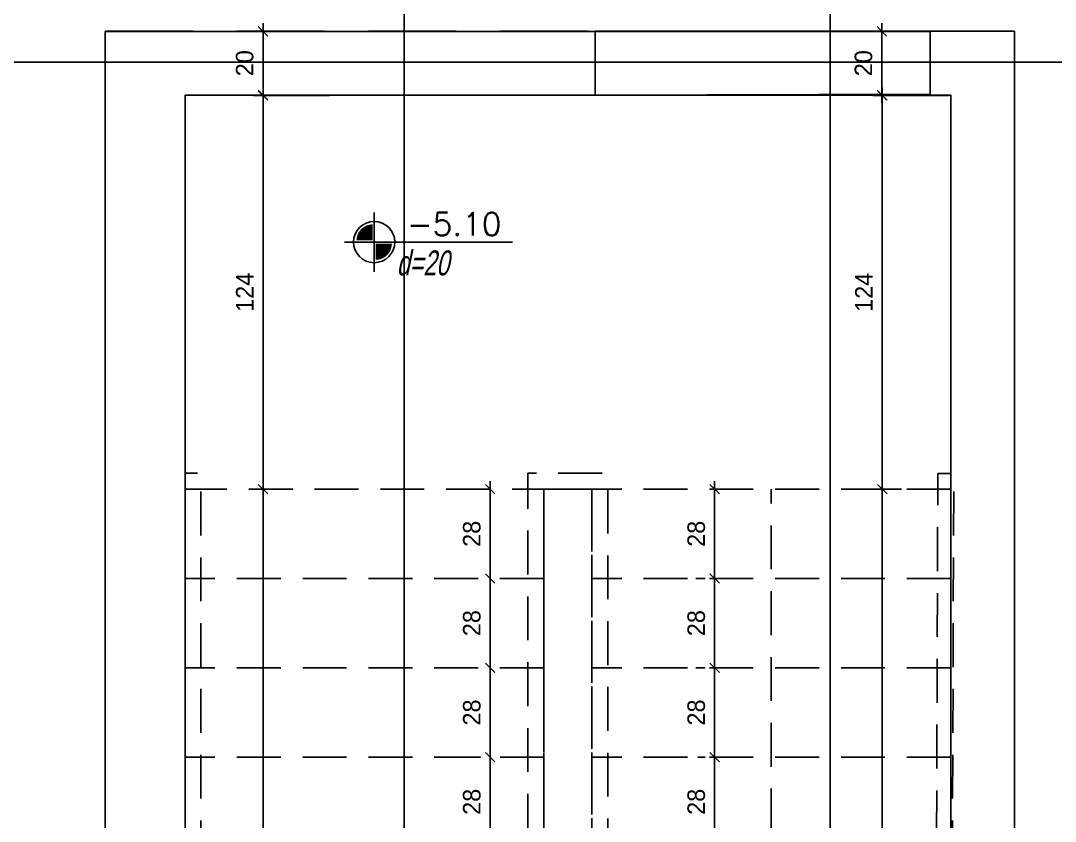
# Model space of a CAD drawing. Header units: inches. Extents: x -5298 to 11252, y 8210 to 22495.
# Drawn here: x 10126.1 to 10450.4, y 12956 to 13206.9 of the extents above; entities that cross this region are included whole.
import ezdxf
from ezdxf.enums import TextEntityAlignment as Align

# ---------------------------------------------------------------- set-up
doc = ezdxf.new("R2010")
doc.units = ezdxf.units.IN
doc.header["$LTSCALE"] = 55
doc.header["$MEASUREMENT"] = 0
doc.linetypes.add('DASHED2', pattern=[0.375, 0.25, -0.125])
doc.linetypes.add('HIDDEN', pattern=[0.375, 0.25, -0.125])
doc.layers.get('Defpoints').update_dxf_attribs({"color": 40})
for name, color, linetype in [('BEAM', 3, 'Continuous'), ('D7', 2, 'Continuous'), ('dim', 2, 'Continuous'), ('dim-50-v', 2, 'Continuous'), ('ENG_beton nifsak', 4, 'Continuous'), ('ENG_beton ole', 3, 'DASHED2'), ('V', 1, 'Continuous')]:
    doc.layers.add(name, color=color, linetype=linetype)
doc.styles.add('AA', font='hebtxt', dxfattribs={"width": 0.8, "oblique": 8})
doc.styles.add('HEBTXT', font='hebtxt-weld.shx')
doc.styles.add('ROMANS', font='romans')
doc.dimstyles.new('25', dxfattribs={"dimtxt": 5.5, "dimasz": 3, "dimexe": 3, "dimexo": 6, "dimgap": 3, "dimtad": 1, "dimdec": 0, "dimrnd": 0.5, "dimtxsty": 'HEBTXT', "dimblk1": 'OBLIQUE', "dimblk2": 'OBLIQUE', "dimsah": 1, "dimcen": 1, "dimdle": 2.5, "dimclre": 9, "dimclrt": 3, "dimazin": 3, "dimtfac": 1, "dimtdec": 0, "dimtix": 1, "dimtmove": 2, "dimatfit": 3, "dimldrblk": 'OBLIQUE'})

# ---------------------------------------------------------------- blocks, each defined once
blk = doc.blocks.new('_OBLIQUE')
at = {"color": 0, "linetype": 'ByBlock'}
blk.add_line((-0.5, -0.5), (0.5, 0.5), dxfattribs=at)
blk = doc.blocks.new('*D1583')
at = {"layer": 'Defpoints', "color": 0, "linetype": 'Continuous', "transparency": 16777216}
for p in [(10396.18, 13060.11, 0), (10396.18, 13060.11), (10396.18, 12807.98)]:
    blk.add_point(p, dxfattribs=at)
at = {"layer": 'dim-50-v', "color": 0, "linetype": 'Continuous', "lineweight": -2, "transparency": 16777216}
blk.add_line((10396.18, 12805.48), (10396.18, 13062.61), dxfattribs=at)
at = {"layer": 'dim-50-v', "color": 9, "linetype": 'Continuous', "lineweight": -2, "transparency": 16777216}
for p, q in [((10402.18, 13060.11), (10399.18, 13060.11)), ((10390.18, 12807.98), (10393.18, 12807.98))]:
    blk.add_line(p, q, dxfattribs=at)
at = {"layer": 'dim-50-v', "color": 0, "linetype": 'Continuous', "lineweight": -2, "transparency": 16777216, "xscale": 3, "yscale": 3, "zscale": 3}
for p, rotation in [((10396.18, 13060.11), 90), ((10396.18, 12807.98), 270)]:
    blk.add_blockref('_OBLIQUE', p, dxfattribs=dict(at, rotation=rotation))
at = {"layer": 'dim-50-v', "color": 3, "linetype": 'Continuous', "transparency": 16777216, "insert": (10390.43, 12934.05), "char_height": 5.5, "attachment_point": 5, "rotation": 90, "style": 'HEBTXT'}
blk.add_mtext('\\A1;9*28=252', dxfattribs=at)
blk = doc.blocks.new('*D1584')
at = {"layer": 'Defpoints', "color": 0, "linetype": 'Continuous', "transparency": 16777216}
for p in [(10396.18, 13183.48), (10423.01, 13183.48, 0), (10406.05, 13060.11, 0)]:
    blk.add_point(p, dxfattribs=at)
at = {"layer": 'dim-50-v', "color": 9, "linetype": 'Continuous', "lineweight": -2, "transparency": 16777216}
for p, q in [((10417.01, 13183.48), (10393.18, 13183.48)), ((10400.05, 13060.11), (10393.18, 13060.11))]:
    blk.add_line(p, q, dxfattribs=at)
at = {"layer": 'dim-50-v', "color": 0, "linetype": 'Continuous', "lineweight": -2, "transparency": 16777216}
blk.add_line((10396.18, 13057.61), (10396.18, 13185.98), dxfattribs=at)
at = {"layer": 'dim-50-v', "color": 0, "linetype": 'Continuous', "lineweight": -2, "transparency": 16777216, "xscale": 3, "yscale": 3, "zscale": 3}
for p, rotation in [((10396.18, 13183.48), 90), ((10396.18, 13060.11), 270)]:
    blk.add_blockref('_OBLIQUE', p, dxfattribs=dict(at, rotation=rotation))
at = {"layer": 'dim-50-v', "color": 3, "linetype": 'Continuous', "transparency": 16777216, "insert": (10390.43, 13121.8), "char_height": 5.5, "attachment_point": 5, "rotation": 90, "style": 'HEBTXT'}
blk.add_mtext('\\A1;124', dxfattribs=at)
blk = doc.blocks.new('*D1586')
at = {"layer": 'Defpoints', "color": 0, "linetype": 'Continuous', "transparency": 16777216}
for p in [(10202.09, 13060.11, 0), (10202.09, 13060.11), (10202.09, 12807.98)]:
    blk.add_point(p, dxfattribs=at)
at = {"layer": 'dim-50-v', "color": 0, "linetype": 'Continuous', "lineweight": -2, "transparency": 16777216}
blk.add_line((10202.09, 12805.48), (10202.09, 13062.61), dxfattribs=at)
at = {"layer": 'dim-50-v', "color": 9, "linetype": 'Continuous', "lineweight": -2, "transparency": 16777216}
for p, q in [((10208.09, 13060.11), (10205.09, 13060.11)), ((10196.09, 12807.98), (10199.09, 12807.98))]:
    blk.add_line(p, q, dxfattribs=at)
at = {"layer": 'dim-50-v', "color": 0, "linetype": 'Continuous', "lineweight": -2, "transparency": 16777216, "xscale": 3, "yscale": 3, "zscale": 3}
for p, rotation in [((10202.09, 13060.11), 90), ((10202.09, 12807.98), 270)]:
    blk.add_blockref('_OBLIQUE', p, dxfattribs=dict(at, rotation=rotation))
at = {"layer": 'dim-50-v', "color": 3, "linetype": 'Continuous', "transparency": 16777216, "insert": (10196.34, 12934.05), "char_height": 5.5, "attachment_point": 5, "rotation": 90, "style": 'HEBTXT'}
blk.add_mtext('\\A1;9*28=252', dxfattribs=at)
blk = doc.blocks.new('*D1587')
at = {"layer": 'Defpoints', "color": 0, "linetype": 'Continuous', "transparency": 16777216}
for p in [(10202.09, 13183.48), (10228.92, 13183.48, 0), (10217.14, 13060.11, 0)]:
    blk.add_point(p, dxfattribs=at)
at = {"layer": 'dim-50-v', "color": 9, "linetype": 'Continuous', "lineweight": -2, "transparency": 16777216}
for p, q in [((10222.92, 13183.48), (10199.09, 13183.48)), ((10211.14, 13060.11), (10199.09, 13060.11))]:
    blk.add_line(p, q, dxfattribs=at)
at = {"layer": 'dim-50-v', "color": 0, "linetype": 'Continuous', "lineweight": -2, "transparency": 16777216}
blk.add_line((10202.09, 13057.61), (10202.09, 13185.98), dxfattribs=at)
at = {"layer": 'dim-50-v', "color": 0, "linetype": 'Continuous', "lineweight": -2, "transparency": 16777216, "xscale": 3, "yscale": 3, "zscale": 3}
for p, rotation in [((10202.09, 13183.48), 90), ((10202.09, 13060.11), 270)]:
    blk.add_blockref('_OBLIQUE', p, dxfattribs=dict(at, rotation=rotation))
at = {"layer": 'dim-50-v', "color": 3, "linetype": 'Continuous', "transparency": 16777216, "insert": (10196.34, 13121.8), "char_height": 5.5, "attachment_point": 5, "rotation": 90, "style": 'HEBTXT'}
blk.add_mtext('\\A1;124', dxfattribs=at)
blk = doc.blocks.new('*D1595')
at = {"layer": 'Defpoints', "color": 0, "linetype": 'Continuous', "transparency": 16777216}
for p in [(10202.09, 13203.61), (10207.12, 13203.61, 0), (10202.09, 13183.61, 0)]:
    blk.add_point(p, dxfattribs=at)
at = {"layer": 'dim-50-v', "color": 0, "linetype": 'Continuous', "lineweight": -2, "transparency": 16777216}
blk.add_line((10202.09, 13181.11), (10202.09, 13206.11), dxfattribs=at)
at = {"layer": 'dim-50-v', "color": 9, "linetype": 'Continuous', "lineweight": -2, "transparency": 16777216}
for p, q in [((10201.12, 13203.61), (10199.09, 13203.61)), ((10208.09, 13183.61), (10205.09, 13183.61))]:
    blk.add_line(p, q, dxfattribs=at)
at = {"layer": 'dim-50-v', "color": 0, "linetype": 'Continuous', "lineweight": -2, "transparency": 16777216, "xscale": 3, "yscale": 3, "zscale": 3}
for p, rotation in [((10202.09, 13203.61), 90), ((10202.09, 13183.61), 270)]:
    blk.add_blockref('_OBLIQUE', p, dxfattribs=dict(at, rotation=rotation))
at = {"layer": 'dim-50-v', "color": 3, "linetype": 'Continuous', "transparency": 16777216, "insert": (10196.34, 13193.61), "char_height": 5.5, "attachment_point": 5, "rotation": 90, "style": 'HEBTXT'}
blk.add_mtext('\\A1;20', dxfattribs=at)
blk = doc.blocks.new('*D1563')
at = {"layer": 'Defpoints', "color": 0, "linetype": 'Continuous', "transparency": 16777216}
for p in [(10272.86, 13032.11, 0), (10272.86, 13004.11, 0), (10273.28, 13004.11)]:
    blk.add_point(p, dxfattribs=at)
at = {"layer": 'dim-50-v', "color": 0, "linetype": 'Continuous', "lineweight": -2, "transparency": 16777216}
blk.add_line((10273.28, 13034.61), (10273.28, 13001.61), dxfattribs=at)
at = {"layer": 'dim-50-v', "color": 9, "linetype": 'Continuous', "lineweight": -2, "transparency": 16777216}
for p, q in [((10278.86, 13032.11), (10276.28, 13032.11)), ((10278.86, 13004.11), (10276.28, 13004.11))]:
    blk.add_line(p, q, dxfattribs=at)
at = {"layer": 'dim-50-v', "color": 0, "linetype": 'Continuous', "lineweight": -2, "transparency": 16777216, "xscale": 3, "yscale": 3, "zscale": 3}
for p, rotation in [((10273.28, 13032.11), 90), ((10273.28, 13004.11), 270)]:
    blk.add_blockref('_OBLIQUE', p, dxfattribs=dict(at, rotation=rotation))
at = {"layer": 'dim-50-v', "color": 3, "linetype": 'Continuous', "transparency": 16777216, "insert": (10267.53, 13018.11), "char_height": 5.5, "attachment_point": 5, "rotation": 90, "style": 'HEBTXT'}
blk.add_mtext('\\A1;28', dxfattribs=at)
blk = doc.blocks.new('*D1564')
at = {"layer": 'Defpoints', "color": 0, "linetype": 'Continuous', "transparency": 16777216}
for p in [(10272.86, 13004.11, 0), (10273.28, 12976.11, 0), (10273.28, 12976.11)]:
    blk.add_point(p, dxfattribs=at)
at = {"layer": 'dim-50-v', "color": 0, "linetype": 'Continuous', "lineweight": -2, "transparency": 16777216}
blk.add_line((10273.28, 13006.61), (10273.28, 12973.61), dxfattribs=at)
at = {"layer": 'dim-50-v', "color": 9, "linetype": 'Continuous', "lineweight": -2, "transparency": 16777216}
for p, q in [((10278.86, 13004.11), (10276.28, 13004.11)), ((10267.28, 12976.11), (10270.28, 12976.11))]:
    blk.add_line(p, q, dxfattribs=at)
at = {"layer": 'dim-50-v', "color": 0, "linetype": 'Continuous', "lineweight": -2, "transparency": 16777216, "xscale": 3, "yscale": 3, "zscale": 3}
for p, rotation in [((10273.28, 13004.11), 90), ((10273.28, 12976.11), 270)]:
    blk.add_blockref('_OBLIQUE', p, dxfattribs=dict(at, rotation=rotation))
at = {"layer": 'dim-50-v', "color": 3, "linetype": 'Continuous', "transparency": 16777216, "insert": (10267.53, 12990.11), "char_height": 5.5, "attachment_point": 5, "rotation": 90, "style": 'HEBTXT'}
blk.add_mtext('\\A1;28', dxfattribs=at)
blk = doc.blocks.new('*D1565')
at = {"layer": 'Defpoints', "color": 0, "linetype": 'Continuous', "transparency": 16777216}
for p in [(10273.28, 12976.11, 0), (10273.28, 12948.11, 0), (10273.28, 12948.11)]:
    blk.add_point(p, dxfattribs=at)
at = {"layer": 'dim-50-v', "color": 9, "linetype": 'Continuous', "lineweight": -2, "transparency": 16777216}
for p, q in [((10267.28, 12976.11), (10270.28, 12976.11)), ((10267.28, 12948.11), (10270.28, 12948.11))]:
    blk.add_line(p, q, dxfattribs=at)
at = {"layer": 'dim-50-v', "color": 0, "linetype": 'Continuous', "lineweight": -2, "transparency": 16777216}
blk.add_line((10273.28, 12978.61), (10273.28, 12945.61), dxfattribs=at)
at = {"layer": 'dim-50-v', "color": 0, "linetype": 'Continuous', "lineweight": -2, "transparency": 16777216, "xscale": 3, "yscale": 3, "zscale": 3}
for p, rotation in [((10273.28, 12976.11), 90), ((10273.28, 12948.11), 270)]:
    blk.add_blockref('_OBLIQUE', p, dxfattribs=dict(at, rotation=rotation))
at = {"layer": 'dim-50-v', "color": 3, "linetype": 'Continuous', "transparency": 16777216, "insert": (10267.53, 12962.11), "char_height": 5.5, "attachment_point": 5, "rotation": 90, "style": 'HEBTXT'}
blk.add_mtext('\\A1;28', dxfattribs=at)
blk = doc.blocks.new('*D1571')
at = {"layer": 'Defpoints', "color": 0, "linetype": 'Continuous', "transparency": 16777216}
for p in [(10343.79, 13032.11, 0), (10343.64, 13004.11), (10343.79, 13004.11, 0)]:
    blk.add_point(p, dxfattribs=at)
at = {"layer": 'dim-50-v', "color": 0, "linetype": 'Continuous', "lineweight": -2, "transparency": 16777216}
blk.add_line((10343.64, 13034.61), (10343.64, 13001.61), dxfattribs=at)
at = {"layer": 'dim-50-v', "color": 9, "linetype": 'Continuous', "lineweight": -2, "transparency": 16777216}
for p, q in [((10337.79, 13032.11), (10340.64, 13032.11)), ((10337.79, 13004.11), (10340.64, 13004.11))]:
    blk.add_line(p, q, dxfattribs=at)
at = {"layer": 'dim-50-v', "color": 0, "linetype": 'Continuous', "lineweight": -2, "transparency": 16777216, "xscale": 3, "yscale": 3, "zscale": 3}
for p, rotation in [((10343.64, 13032.11), 90), ((10343.64, 13004.11), 270)]:
    blk.add_blockref('_OBLIQUE', p, dxfattribs=dict(at, rotation=rotation))
at = {"layer": 'dim-50-v', "color": 3, "linetype": 'Continuous', "transparency": 16777216, "insert": (10337.89, 13018.11), "char_height": 5.5, "attachment_point": 5, "rotation": 90, "style": 'HEBTXT'}
blk.add_mtext('\\A1;28', dxfattribs=at)
blk = doc.blocks.new('*D1572')
at = {"layer": 'Defpoints', "color": 0, "linetype": 'Continuous', "transparency": 16777216}
for p in [(10343.79, 13004.11, 0), (10343.64, 12976.11), (10344.38, 12976.11, 0)]:
    blk.add_point(p, dxfattribs=at)
at = {"layer": 'dim-50-v', "color": 0, "linetype": 'Continuous', "lineweight": -2, "transparency": 16777216}
blk.add_line((10343.64, 13006.61), (10343.64, 12973.61), dxfattribs=at)
at = {"layer": 'dim-50-v', "color": 9, "linetype": 'Continuous', "lineweight": -2, "transparency": 16777216}
for p, q in [((10337.79, 13004.11), (10340.64, 13004.11)), ((10338.38, 12976.11), (10340.64, 12976.11))]:
    blk.add_line(p, q, dxfattribs=at)
at = {"layer": 'dim-50-v', "color": 0, "linetype": 'Continuous', "lineweight": -2, "transparency": 16777216, "xscale": 3, "yscale": 3, "zscale": 3}
for p, rotation in [((10343.64, 13004.11), 90), ((10343.64, 12976.11), 270)]:
    blk.add_blockref('_OBLIQUE', p, dxfattribs=dict(at, rotation=rotation))
at = {"layer": 'dim-50-v', "color": 3, "linetype": 'Continuous', "transparency": 16777216, "insert": (10337.89, 12990.11), "char_height": 5.5, "attachment_point": 5, "rotation": 90, "style": 'HEBTXT'}
blk.add_mtext('\\A1;28', dxfattribs=at)
blk = doc.blocks.new('*D1573')
at = {"layer": 'Defpoints', "color": 0, "linetype": 'Continuous', "transparency": 16777216}
for p in [(10344.38, 12976.11, 0), (10343.64, 12948.11, 0), (10343.64, 12948.11)]:
    blk.add_point(p, dxfattribs=at)
at = {"layer": 'dim-50-v', "color": 9, "linetype": 'Continuous', "lineweight": -2, "transparency": 16777216}
for p, q in [((10338.38, 12976.11), (10340.64, 12976.11)), ((10349.64, 12948.11), (10346.64, 12948.11))]:
    blk.add_line(p, q, dxfattribs=at)
at = {"layer": 'dim-50-v', "color": 0, "linetype": 'Continuous', "lineweight": -2, "transparency": 16777216}
blk.add_line((10343.64, 12978.61), (10343.64, 12945.61), dxfattribs=at)
at = {"layer": 'dim-50-v', "color": 0, "linetype": 'Continuous', "lineweight": -2, "transparency": 16777216, "xscale": 3, "yscale": 3, "zscale": 3}
for p, rotation in [((10343.64, 12976.11), 90), ((10343.64, 12948.11), 270)]:
    blk.add_blockref('_OBLIQUE', p, dxfattribs=dict(at, rotation=rotation))
at = {"layer": 'dim-50-v', "color": 3, "linetype": 'Continuous', "transparency": 16777216, "insert": (10337.89, 12962.11), "char_height": 5.5, "attachment_point": 5, "rotation": 90, "style": 'HEBTXT'}
blk.add_mtext('\\A1;28', dxfattribs=at)
blk = doc.blocks.new('*D1578')
at = {"layer": 'Defpoints', "color": 0, "linetype": 'Continuous', "transparency": 16777216}
for p in [(10390.97, 13203.61), (10396.05, 13203.61), (10389.27, 13183.61, 0)]:
    blk.add_point(p, dxfattribs=at)
at = {"layer": 'dim-50-v', "color": 0, "linetype": 'Continuous', "lineweight": -2, "transparency": 16777216}
blk.add_line((10396.05, 13181.11), (10396.05, 13206.11), dxfattribs=at)
at = {"layer": 'dim-50-v', "color": 9, "linetype": 'Continuous', "lineweight": -2, "transparency": 16777216}
for p, q in [((10396.97, 13203.61), (10399.05, 13203.61)), ((10395.27, 13183.61), (10399.05, 13183.61))]:
    blk.add_line(p, q, dxfattribs=at)
at = {"layer": 'dim-50-v', "color": 0, "linetype": 'Continuous', "lineweight": -2, "transparency": 16777216, "xscale": 3, "yscale": 3, "zscale": 3}
for p, rotation in [((10396.05, 13203.61), 90), ((10396.05, 13183.61), 270)]:
    blk.add_blockref('_OBLIQUE', p, dxfattribs=dict(at, rotation=rotation))
at = {"layer": 'dim-50-v', "color": 3, "linetype": 'Continuous', "transparency": 16777216, "insert": (10390.3, 13193.61), "char_height": 5.5, "attachment_point": 5, "rotation": 90, "style": 'HEBTXT'}
blk.add_mtext('\\A1;20', dxfattribs=at)
blk = doc.blocks.new('*D1597')
at = {"layer": 'Defpoints', "color": 0, "linetype": 'Continuous', "transparency": 16777216}
for p in [(10341.74, 13060.11, 0), (10343.64, 13060.11), (10343.79, 13032.11, 0)]:
    blk.add_point(p, dxfattribs=at)
at = {"layer": 'dim-50-v', "color": 0, "linetype": 'Continuous', "lineweight": -2, "transparency": 16777216}
blk.add_line((10343.64, 13029.61), (10343.64, 13062.61), dxfattribs=at)
at = {"layer": 'dim-50-v', "color": 9, "linetype": 'Continuous', "lineweight": -2, "transparency": 16777216}
for p, q in [((10347.74, 13060.11), (10346.64, 13060.11)), ((10337.79, 13032.11), (10340.64, 13032.11))]:
    blk.add_line(p, q, dxfattribs=at)
at = {"layer": 'dim-50-v', "color": 0, "linetype": 'Continuous', "lineweight": -2, "transparency": 16777216, "xscale": 3, "yscale": 3, "zscale": 3}
for p, rotation in [((10343.64, 13060.11), 90), ((10343.64, 13032.11), 270)]:
    blk.add_blockref('_OBLIQUE', p, dxfattribs=dict(at, rotation=rotation))
at = {"layer": 'dim-50-v', "color": 3, "linetype": 'Continuous', "transparency": 16777216, "insert": (10337.89, 13046.11), "char_height": 5.5, "attachment_point": 5, "rotation": 90, "style": 'HEBTXT'}
blk.add_mtext('\\A1;28', dxfattribs=at)
blk = doc.blocks.new('*D1598')
at = {"layer": 'Defpoints', "color": 0, "linetype": 'Continuous', "transparency": 16777216}
for p in [(10273.28, 13060.11), (10274.95, 13060.11, 0), (10272.86, 13032.11, 0)]:
    blk.add_point(p, dxfattribs=at)
at = {"layer": 'dim-50-v', "color": 9, "linetype": 'Continuous', "lineweight": -2, "transparency": 16777216}
for p, q in [((10268.95, 13060.11), (10270.28, 13060.11)), ((10278.86, 13032.11), (10276.28, 13032.11))]:
    blk.add_line(p, q, dxfattribs=at)
at = {"layer": 'dim-50-v', "color": 0, "linetype": 'Continuous', "lineweight": -2, "transparency": 16777216}
blk.add_line((10273.28, 13029.61), (10273.28, 13062.61), dxfattribs=at)
at = {"layer": 'dim-50-v', "color": 0, "linetype": 'Continuous', "lineweight": -2, "transparency": 16777216, "xscale": 3, "yscale": 3, "zscale": 3}
for p, rotation in [((10273.28, 13060.11), 90), ((10273.28, 13032.11), 270)]:
    blk.add_blockref('_OBLIQUE', p, dxfattribs=dict(at, rotation=rotation))
at = {"layer": 'dim-50-v', "color": 3, "linetype": 'Continuous', "transparency": 16777216, "insert": (10267.53, 13046.11), "char_height": 5.5, "attachment_point": 5, "rotation": 90, "style": 'HEBTXT'}
blk.add_mtext('\\A1;28', dxfattribs=at)
blk = doc.blocks.new('sdgfd')
at = {"layer": 'BEAM', "linetype": 'Continuous'}
blk.add_lwpolyline([(12009.59, 13427), (12114.59, 13427), (12114.59, 13407.02), (12009.59, 13407.02)], close=True, dxfattribs=at)
at = {"layer": 'ENG_beton nifsak', "ltscale": 5}
blk.add_lwpolyline([(12009.59, 13407.02), (12009.59, 13427), (11856.04, 13427), (11856.1, 12897.02), (12141.05, 12897.02), (12141.04, 13427.02), (12114.59, 13427.02), (12114.59, 13407.02), (12121.04, 13407.02), (12121.05, 12917.02), (11881.05, 12917.02), (11881.05, 13407)], close=True, dxfattribs=at)
blk = doc.blocks.new('PL')
at = {"linetype": 'ByBlock'}
for p, q in [((0, -0.2583), (0, 0.2583)), ((-0.2583, 0), (1.2044, 0))]:
    blk.add_line(p, q, dxfattribs=at)
at = {"color": 4, "const_width": 0.1404}
for points in [[(-0.014, 0.084, 0.414214), (-0.084, 0.014, 1)], [(0.014, -0.084, 0.414214), (0.084, -0.014, 1)]]:
    blk.add_lwpolyline(points, format="xyb", dxfattribs=at)
at = {"linetype": 'ByBlock'}
blk.add_circle((0, 0), 0.1793, dxfattribs=at)
at = {"style": 'ROMANS'}
blk.add_attdef('LEVEL', text='', height=0.2, dxfattribs=at).set_placement((0.6976, 0.1567), align=Align.MIDDLE)

msp = doc.modelspace()

# ---------------------------------------------------------------- linework, layer by layer
at = {"layer": 'BEAM', "color": 5}
for p, q in [((10246.353, 11513.244), (10246.353, 18236.017)), ((10379.847, 11513.244), (10379.847, 18236.017)), ((7576.475, 13193.937), (10780.328, 13193.937))]:
    msp.add_line(p, q, dxfattribs=at)
at = {"layer": 'BEAM', "color": 2, "linetype": 'Continuous'}
msp.add_lwpolyline([(10306.177, 13203.611), (10411.175, 13203.614), (10411.175, 13183.893), (10306.177, 13183.611)], close=True, dxfattribs=at)
at = {"layer": 'ENG_beton ole', "ltscale": 2}
for p, q in [((10152.626, 13203.612), (10306.175, 13203.613)), ((10152.631, 12673.612), (10152.626, 13203.612)), ((10411.175, 13203.614), (10437.626, 13203.614)), ((10437.63, 12673.614), (10437.626, 13203.614)), ((10306.167, 13183.591), (10177.617, 13183.591)), ((10306.176, 13183.613), (10177.627, 13183.612)), ((10177.631, 12693.612), (10177.627, 13183.612)), ((10177.631, 12693.612), (10177.627, 13183.612))]:
    msp.add_line(p, q, dxfattribs=at)
at = {"layer": 'ENG_beton ole', "ltscale": 2, "extrusion": (4.90799e-09, 1.6471e-17, 1), "elevation": 0}
for points in [[(10306.176, 13183.388), (10306.175, 13203.613)], [(10411.176, 13183.614), (10411.175, 13203.614)], [(10411.176, 13183.614), (10417.627, 13183.614), (10417.631, 12693.614)]]:
    msp.add_lwpolyline(points, dxfattribs=at)
at = {"layer": 'V', "linetype": 'HIDDEN'}
for p, q in [((10417.629, 13060.115, 0), (10177.629, 13060.113, 0)), ((10290.129, 13060.114, 0), (10290.131, 12808.114, 0)), ((10305.129, 13060.114, 0), (10290.129, 13060.114, 0)), ((10417.629, 13060.115, 0), (10305.129, 13060.114, 0)), ((10305.129, 13060.114, 0), (10305.131, 12808.114, 0)), ((10290.129, 13032.114, 0), (10177.629, 13032.113, 0)), ((10417.629, 13032.115, 0), (10305.129, 13032.114, 0)), ((10290.129, 13004.114, 0), (10177.629, 13004.113, 0)), ((10417.629, 13004.115, 0), (10305.129, 13004.114, 0)), ((10290.13, 12976.114, 0), (10177.63, 12976.113, 0)), ((10417.63, 12976.115, 0), (10305.13, 12976.114, 0))]:
    msp.add_line(p, q, dxfattribs=at)
at = {"layer": 'V', "linetype": 'HIDDEN', "elevation": 0, "flags": 128}
for points in [[(10177.631, 12803.113), (10182.631, 12803.113), (10182.631, 13065.113), (10177.631, 13065.113)], [(10285.127, 12803.115), (10310.127, 12803.115), (10310.127, 13065.114), (10285.127, 13065.114)], [(10412.627, 12803.115), (10417.627, 12803.115), (10418.602, 13065.019), (10413.602, 13065.019)], [(10290.127, 12808.115), (10305.127, 12808.115), (10305.127, 13060.114), (10290.127, 13060.114)]]:
    msp.add_lwpolyline(points, close=True, dxfattribs=at)
msp.add_lwpolyline([(10361.381, 12808.114), (10361.379, 13060.114)], dxfattribs=at)

# ---------------------------------------------------------------- block references
at = {"layer": 'D7', "xscale": 36, "yscale": 36, "zscale": 36}
msp.add_blockref('PL', (10236.913, 13137.545), dxfattribs=at).add_auto_attribs({'LEVEL': '-5.10'})
at = {"layer": 'dim', "color": 2, "linetype": 'Continuous'}
msp.add_blockref('sdgfd', (-1703.415, -223.407), dxfattribs=at)

# ---------------------------------------------------------------- texts
at = {"layer": 'D7', "style": 'AA', "oblique": 12, "width": 0.7}
msp.add_text('d=20', height=7.8, dxfattribs=at).set_placement((10243.972, 13127.123))

# ---------------------------------------------------------------- dimensions: what is measured, and where the dimension line sits
at = {"layer": 'dim-50-v', "linetype": 'Continuous'}
for base, p1, p2, picture, middle in [((10202.09, 13203.614, 0), (10202.09, 13183.614, 0), (10207.12, 13203.614, 0), '*D1595', (10196.34, 13193.614, 0)), ((10396.054, 13203.614, 0), (10389.275, 13183.614, 0), (10390.973, 13203.614, 0), '*D1578', (10390.304, 13193.614, 0)), ((10202.09, 13183.484, 0), (10217.143, 13060.113, 0), (10228.92, 13183.484, 0), '*D1587', (10196.34, 13121.799, 0)), ((10396.183, 13183.484, 0), (10406.046, 13060.115, 0), (10423.013, 13183.484, 0), '*D1584', (10390.433, 13121.8, 0)), ((10273.275, 13004.114, 0), (10272.862, 13032.114, 0), (10272.862, 13004.114, 0), '*D1563', (10267.525, 13018.114, 0)), ((10343.645, 13004.114, 0), (10343.785, 13032.114, 0), (10343.785, 13004.114, 0), '*D1571', (10337.895, 13018.114, 0)), ((10273.275, 12976.114, 0), (10272.862, 13004.114, 0), (10273.275, 12976.114, 0), '*D1564', (10267.525, 12990.114, 0)), ((10343.645, 12976.114, 0), (10343.785, 13004.114, 0), (10344.378, 12976.114, 0), '*D1572', (10337.895, 12990.114, 0)), ((10273.275, 12948.114, 0), (10273.275, 12976.114, 0), (10273.275, 12948.114, 0), '*D1565', (10267.525, 12962.114, 0)), ((10343.645, 12948.114, 0), (10344.378, 12976.114, 0), (10343.645, 12948.114, 0), '*D1573', (10337.895, 12962.114, 0))]:
    dim = msp.add_linear_dim(base=base, p1=p1, p2=p2, angle=90, dimstyle='25', dxfattribs=at)
    dim.commit()
    dim.dimension.update_dxf_attribs({"geometry": picture, "text_midpoint": middle})
for base, p1, p2, picture, middle in [((10202.09, 13060.113, 0), (10202.09, 12807.985, 0), (10202.09, 13060.113, 0), '*D1586', (10196.34, 12934.049, 0)), ((10396.183, 13060.115, 0), (10396.183, 12807.985, 0), (10396.183, 13060.115, 0), '*D1583', (10390.433, 12934.05, 0))]:
    dim = msp.add_linear_dim(base=base, p1=p1, p2=p2, angle=90, text='9*28=252', dimstyle='25', dxfattribs=at)
    dim.commit()
    dim.dimension.update_dxf_attribs({"geometry": picture, "text_midpoint": middle})
at = {"layer": 'dim-50-v', "color": 2, "linetype": 'Continuous'}
for base, p1, p2, picture, middle in [((10273.275, 13060.114), (10272.862, 13032.114, 0), (10274.946, 13060.114, 0), '*D1598', (10267.525, 13046.114)), ((10343.645, 13060.114), (10343.785, 13032.114, 0), (10341.744, 13060.114, 0), '*D1597', (10337.895, 13046.114))]:
    dim = msp.add_linear_dim(base=base, p1=p1, p2=p2, angle=90, dimstyle='25', dxfattribs=at)
    dim.commit()
    dim.dimension.update_dxf_attribs({"geometry": picture, "text_midpoint": middle})

doc.saveas('drawing.dxf')
